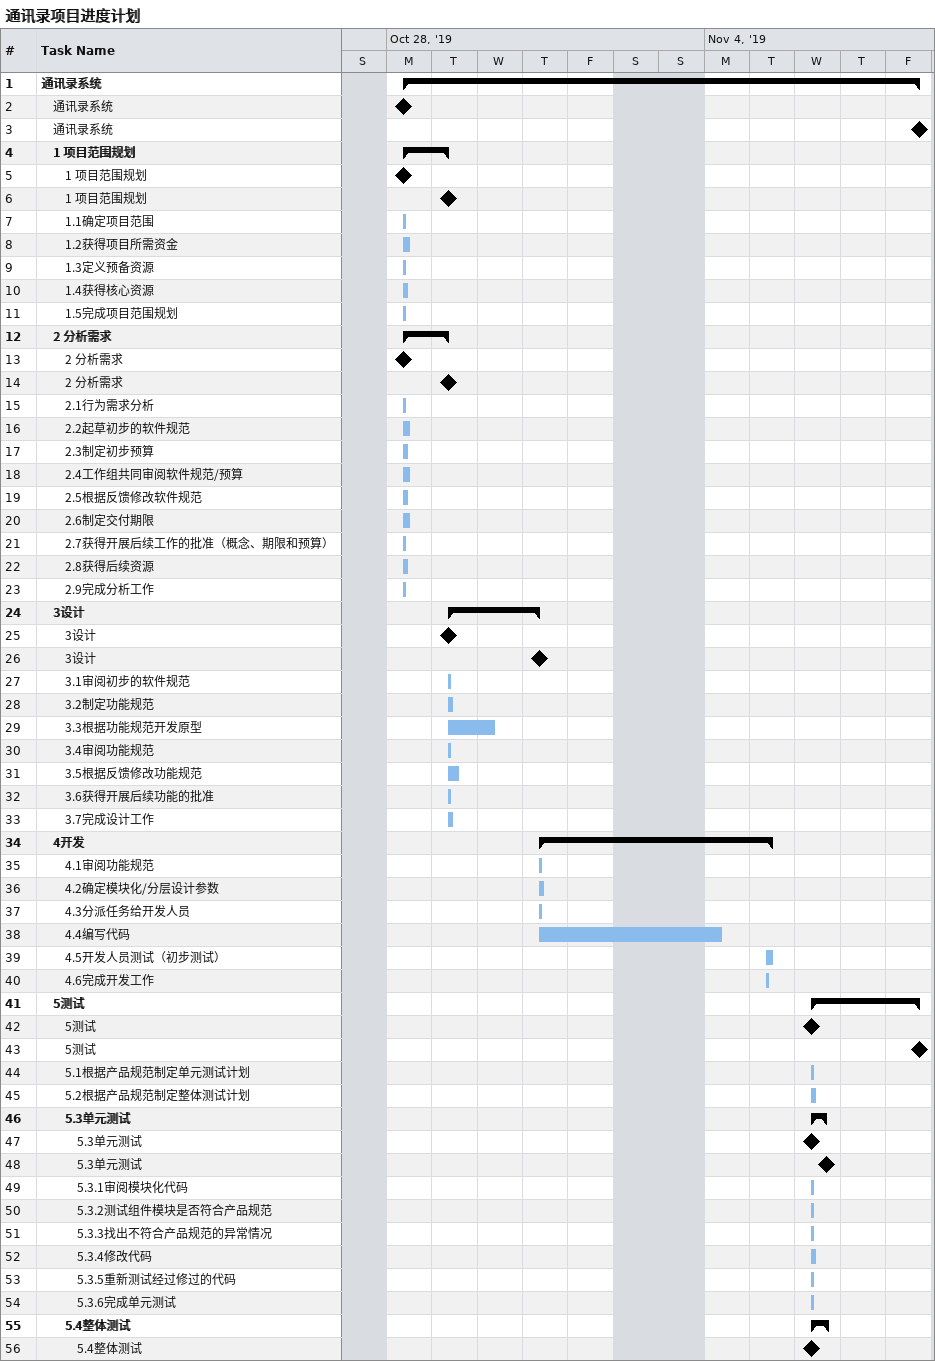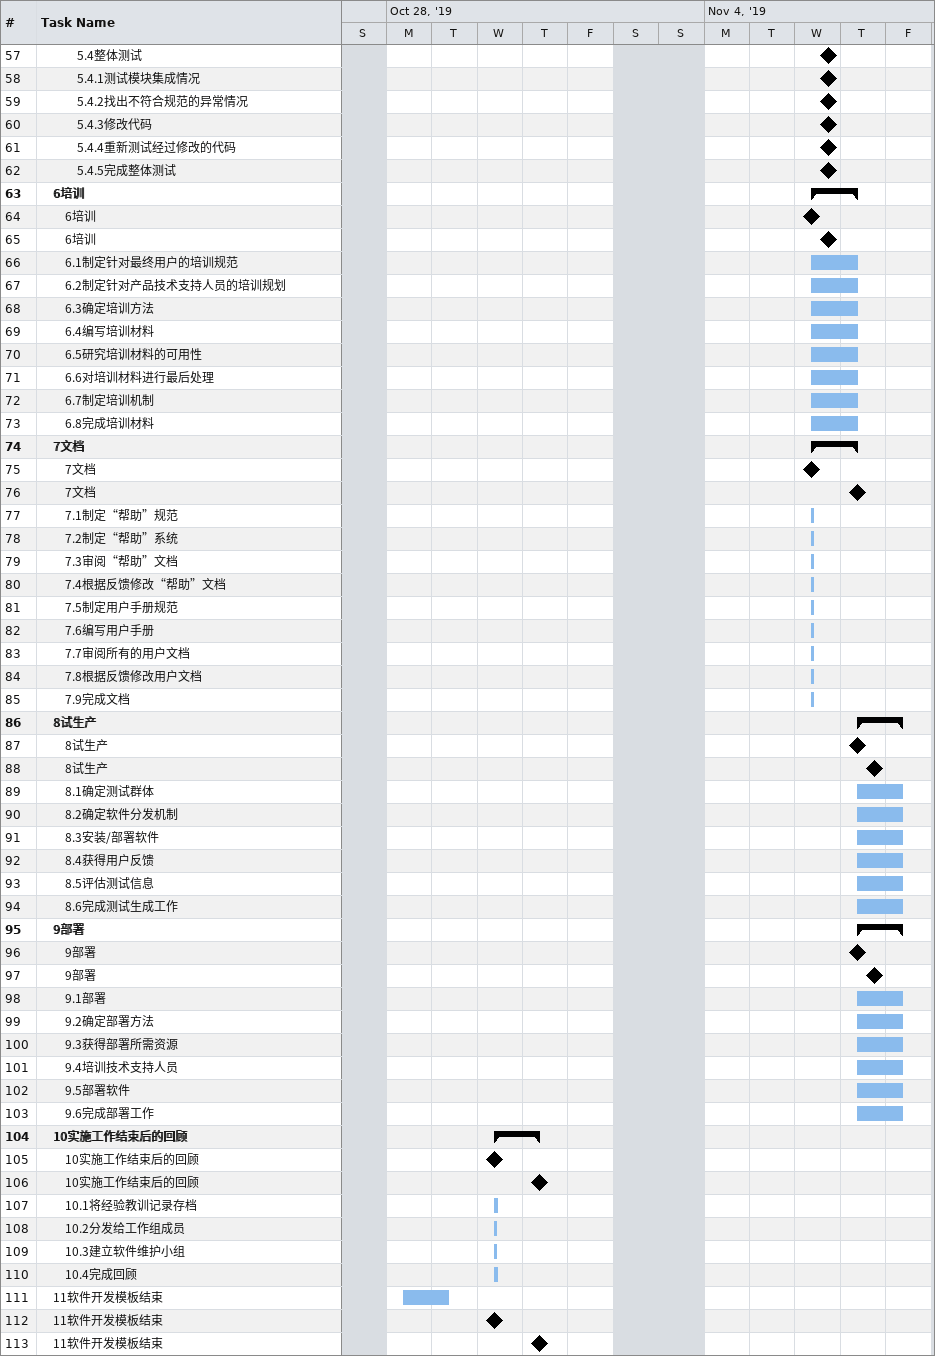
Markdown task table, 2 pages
通讯录项目进度计划

| ID | Level | Task | Start | Finish |
|---|---|---|---|---|
| 1 | 1 | **通讯录系统** | 2019-10-28 | 2019-11-08 |
| 2 | 2 | 通讯录系统 (milestone) | 2019-10-28 | 2019-10-28 |
| 3 | 2 | 通讯录系统 (milestone) | 2019-11-08 | 2019-11-08 |
| 4 | 2 | **1 项目范围规划** | 2019-10-28 | 2019-10-29 |
| 5 | 3 | 1 项目范围规划 (milestone) | 2019-10-28 | 2019-10-28 |
| 6 | 3 | 1 项目范围规划 (milestone) | 2019-10-29 | 2019-10-29 |
| 7 | 3 | 1.1确定项目范围 | 2019-10-28 | 2019-10-28 |
| 8 | 3 | 1.2获得项目所需资金 | 2019-10-28 | 2019-10-28 |
| 9 | 3 | 1.3定义预备资源 | 2019-10-28 | 2019-10-28 |
| 10 | 3 | 1.4获得核心资源 | 2019-10-28 | 2019-10-28 |
| 11 | 3 | 1.5完成项目范围规划 | 2019-10-28 | 2019-10-28 |
| 12 | 2 | **2 分析需求** | 2019-10-28 | 2019-10-29 |
| 13 | 3 | 2 分析需求 (milestone) | 2019-10-28 | 2019-10-28 |
| 14 | 3 | 2 分析需求 (milestone) | 2019-10-29 | 2019-10-29 |
| 15 | 3 | 2.1行为需求分析 | 2019-10-28 | 2019-10-28 |
| 16 | 3 | 2.2起草初步的软件规范 | 2019-10-28 | 2019-10-28 |
| 17 | 3 | 2.3制定初步预算 | 2019-10-28 | 2019-10-28 |
| 18 | 3 | 2.4工作组共同审阅软件规范/预算 | 2019-10-28 | 2019-10-28 |
| 19 | 3 | 2.5根据反馈修改软件规范 | 2019-10-28 | 2019-10-28 |
| 20 | 3 | 2.6制定交付期限 | 2019-10-28 | 2019-10-28 |
| 21 | 3 | 2.7获得开展后续工作的批准（概念、期限和预算） | 2019-10-28 | 2019-10-28 |
| 22 | 3 | 2.8获得后续资源 | 2019-10-28 | 2019-10-28 |
| 23 | 3 | 2.9完成分析工作 | 2019-10-28 | 2019-10-28 |
| 24 | 2 | **3设计** | 2019-10-29 | 2019-10-31 |
| 25 | 3 | 3设计 (milestone) | 2019-10-29 | 2019-10-29 |
| 26 | 3 | 3设计 (milestone) | 2019-10-31 | 2019-10-31 |
| 27 | 3 | 3.1审阅初步的软件规范 | 2019-10-29 | 2019-10-29 |
| 28 | 3 | 3.2制定功能规范 | 2019-10-29 | 2019-10-29 |
| 29 | 3 | 3.3根据功能规范开发原型 | 2019-10-29 | 2019-10-30 |
| 30 | 3 | 3.4审阅功能规范 | 2019-10-29 | 2019-10-29 |
| 31 | 3 | 3.5根据反馈修改功能规范 | 2019-10-29 | 2019-10-29 |
| 32 | 3 | 3.6获得开展后续功能的批准 | 2019-10-29 | 2019-10-29 |
| 33 | 3 | 3.7完成设计工作 | 2019-10-29 | 2019-10-29 |
| 34 | 2 | **4开发** | 2019-10-31 | 2019-11-05 |
| 35 | 3 | 4.1审阅功能规范 | 2019-10-31 | 2019-10-31 |
| 36 | 3 | 4.2确定模块化/分层设计参数 | 2019-10-31 | 2019-10-31 |
| 37 | 3 | 4.3分派任务给开发人员 | 2019-10-31 | 2019-10-31 |
| 38 | 3 | 4.4编写代码 | 2019-10-31 | 2019-11-04 |
| 39 | 3 | 4.5开发人员测试（初步测试） | 2019-11-05 | 2019-11-05 |
| 40 | 3 | 4.6完成开发工作 | 2019-11-05 | 2019-11-05 |
| 41 | 2 | **5测试** | 2019-11-06 | 2019-11-08 |
| 42 | 3 | 5测试 (milestone) | 2019-11-06 | 2019-11-06 |
| 43 | 3 | 5测试 (milestone) | 2019-11-08 | 2019-11-08 |
| 44 | 3 | 5.1根据产品规范制定单元测试计划 | 2019-11-06 | 2019-11-06 |
| 45 | 3 | 5.2根据产品规范制定整体测试计划 | 2019-11-06 | 2019-11-06 |
| 46 | 3 | **5.3单元测试** | 2019-11-06 | 2019-11-06 |
| 47 | 4 | 5.3单元测试 (milestone) | 2019-11-06 | 2019-11-06 |
| 48 | 4 | 5.3单元测试 (milestone) | 2019-11-06 | 2019-11-06 |
| 49 | 4 | 5.3.1审阅模块化代码 | 2019-11-06 | 2019-11-06 |
| 50 | 4 | 5.3.2测试组件模块是否符合产品规范 | 2019-11-06 | 2019-11-06 |
| 51 | 4 | 5.3.3找出不符合产品规范的异常情况 | 2019-11-06 | 2019-11-06 |
| 52 | 4 | 5.3.4修改代码 | 2019-11-06 | 2019-11-06 |
| 53 | 4 | 5.3.5重新测试经过修过的代码 | 2019-11-06 | 2019-11-06 |
| 54 | 4 | 5.3.6完成单元测试 | 2019-11-06 | 2019-11-06 |
| 55 | 3 | **5.4整体测试** | 2019-11-06 | 2019-11-06 |
| 56 | 4 | 5.4整体测试 (milestone) | 2019-11-06 | 2019-11-06 |
| 57 | 4 | 5.4整体测试 (milestone) | 2019-11-06 | 2019-11-06 |
| 58 | 4 | 5.4.1测试模块集成情况 (milestone) | 2019-11-06 | 2019-11-06 |
| 59 | 4 | 5.4.2找出不符合规范的异常情况 (milestone) | 2019-11-06 | 2019-11-06 |
| 60 | 4 | 5.4.3修改代码 (milestone) | 2019-11-06 | 2019-11-06 |
| 61 | 4 | 5.4.4重新测试经过修改的代码 (milestone) | 2019-11-06 | 2019-11-06 |
| 62 | 4 | 5.4.5完成整体测试 (milestone) | 2019-11-06 | 2019-11-06 |
| 63 | 2 | **6培训** | 2019-11-06 | 2019-11-07 |
| 64 | 3 | 6培训 (milestone) | 2019-11-06 | 2019-11-06 |
| 65 | 3 | 6培训 (milestone) | 2019-11-06 | 2019-11-06 |
| 66 | 3 | 6.1制定针对最终用户的培训规范 | 2019-11-06 | 2019-11-07 |
| 67 | 3 | 6.2制定针对产品技术支持人员的培训规划 | 2019-11-06 | 2019-11-07 |
| 68 | 3 | 6.3确定培训方法 | 2019-11-06 | 2019-11-07 |
| 69 | 3 | 6.4编写培训材料 | 2019-11-06 | 2019-11-07 |
| 70 | 3 | 6.5研究培训材料的可用性 | 2019-11-06 | 2019-11-07 |
| 71 | 3 | 6.6对培训材料进行最后处理 | 2019-11-06 | 2019-11-07 |
| 72 | 3 | 6.7制定培训机制 | 2019-11-06 | 2019-11-07 |
| 73 | 3 | 6.8完成培训材料 | 2019-11-06 | 2019-11-07 |
| 74 | 2 | **7文档** | 2019-11-06 | 2019-11-07 |
| 75 | 3 | 7文档 (milestone) | 2019-11-06 | 2019-11-06 |
| 76 | 3 | 7文档 (milestone) | 2019-11-07 | 2019-11-07 |
| 77 | 3 | 7.1制定“帮助”规范 | 2019-11-06 | 2019-11-06 |
| 78 | 3 | 7.2制定“帮助”系统 | 2019-11-06 | 2019-11-06 |
| 79 | 3 | 7.3审阅“帮助”文档 | 2019-11-06 | 2019-11-06 |
| 80 | 3 | 7.4根据反馈修改“帮助”文档 | 2019-11-06 | 2019-11-06 |
| 81 | 3 | 7.5制定用户手册规范 | 2019-11-06 | 2019-11-06 |
| 82 | 3 | 7.6编写用户手册 | 2019-11-06 | 2019-11-06 |
| 83 | 3 | 7.7审阅所有的用户文档 | 2019-11-06 | 2019-11-06 |
| 84 | 3 | 7.8根据反馈修改用户文档 | 2019-11-06 | 2019-11-06 |
| 85 | 3 | 7.9完成文档 | 2019-11-06 | 2019-11-06 |
| 86 | 2 | **8试生产** | 2019-11-07 | 2019-11-08 |
| 87 | 3 | 8试生产 (milestone) | 2019-11-07 | 2019-11-07 |
| 88 | 3 | 8试生产 (milestone) | 2019-11-07 | 2019-11-07 |
| 89 | 3 | 8.1确定测试群体 | 2019-11-07 | 2019-11-08 |
| 90 | 3 | 8.2确定软件分发机制 | 2019-11-07 | 2019-11-08 |
| 91 | 3 | 8.3安装/部署软件 | 2019-11-07 | 2019-11-08 |
| 92 | 3 | 8.4获得用户反馈 | 2019-11-07 | 2019-11-08 |
| 93 | 3 | 8.5评估测试信息 | 2019-11-07 | 2019-11-08 |
| 94 | 3 | 8.6完成测试生成工作 | 2019-11-07 | 2019-11-08 |
| 95 | 2 | **9部署** | 2019-11-07 | 2019-11-08 |
| 96 | 3 | 9部署 (milestone) | 2019-11-07 | 2019-11-07 |
| 97 | 3 | 9部署 (milestone) | 2019-11-07 | 2019-11-07 |
| 98 | 3 | 9.1部署 | 2019-11-07 | 2019-11-08 |
| 99 | 3 | 9.2确定部署方法 | 2019-11-07 | 2019-11-08 |
| 100 | 3 | 9.3获得部署所需资源 | 2019-11-07 | 2019-11-08 |
| 101 | 3 | 9.4培训技术支持人员 | 2019-11-07 | 2019-11-08 |
| 102 | 3 | 9.5部署软件 | 2019-11-07 | 2019-11-08 |
| 103 | 3 | 9.6完成部署工作 | 2019-11-07 | 2019-11-08 |
| 104 | 2 | **10实施工作结束后的回顾** | 2019-10-30 | 2019-10-31 |
| 105 | 3 | 10实施工作结束后的回顾 (milestone) | 2019-10-30 | 2019-10-30 |
| 106 | 3 | 10实施工作结束后的回顾 (milestone) | 2019-10-31 | 2019-10-31 |
| 107 | 3 | 10.1将经验教训记录存档 | 2019-10-30 | 2019-10-30 |
| 108 | 3 | 10.2分发给工作组成员 | 2019-10-30 | 2019-10-30 |
| 109 | 3 | 10.3建立软件维护小组 | 2019-10-30 | 2019-10-30 |
| 110 | 3 | 10.4完成回顾 | 2019-10-30 | 2019-10-30 |
| 111 | 2 | 11软件开发模板结束 | 2019-10-28 | 2019-10-29 |
| 112 | 2 | 11软件开发模板结束 (milestone) | 2019-10-30 | 2019-10-30 |
| 113 | 2 | 11软件开发模板结束 (milestone) | 2019-10-31 | 2019-10-31 |
